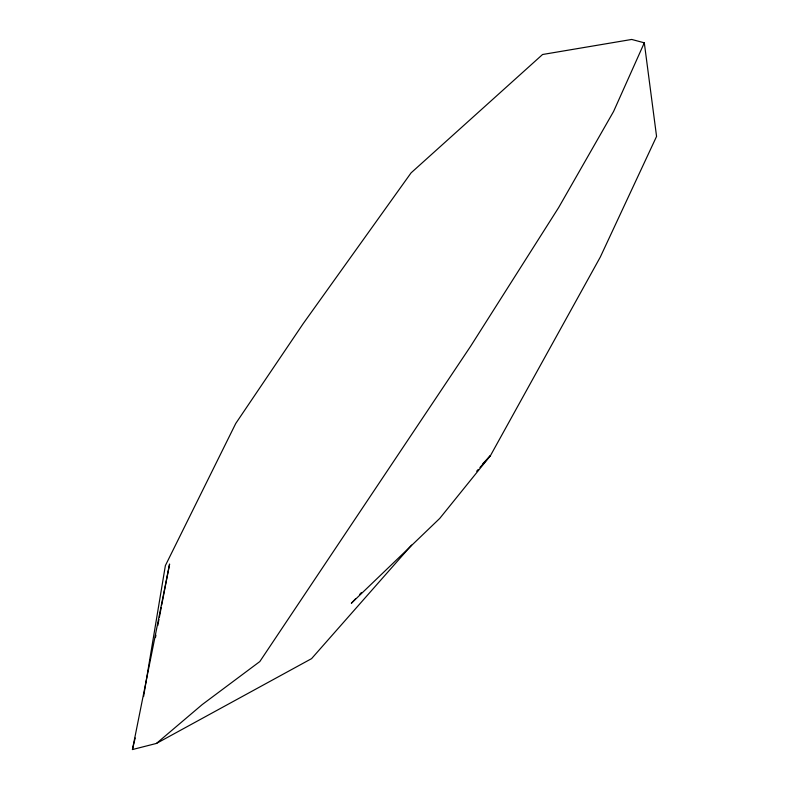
<?xml version="1.0" encoding="UTF-8"?>
<svg xmlns="http://www.w3.org/2000/svg" width="789" height="789" viewBox="0 0 789 789"><rect width="100%" height="100%" fill="white"/><g stroke="black" fill="none" stroke-linecap="round" stroke-linejoin="round"><path stroke-width="1.18" d="M143.598 696.559L165.365 565.614L235.763 423.446L303.193 323.638L411.079 172.87L542.566 54.5L631.713 39.45L644.307 42.813L656.566 136.428L600.301 257.066L490.492 455.559L439.729 518.432L351.322 603.279L355.543 598.802M155.463 637.571L155.926 635.165M157.78 625.519L158.944 619.483M159.408 617.077L161.252 607.431M161.715 605.015L169.596 564.017L132.434 749.55L156.439 743.435L311.566 658.647L411.602 545.1M132.434 749.55L135.195 737.981M644.307 42.813L613.586 111.466L558.642 207.566L470.589 346.322L259.808 661.567L202.211 704.577L156.439 743.435M476.664 471.25L478.292 469.406M479.919 467.552L490.492 455.559L482.898 463.616M359.754 594.324L361.451 592.539"/></g></svg>
